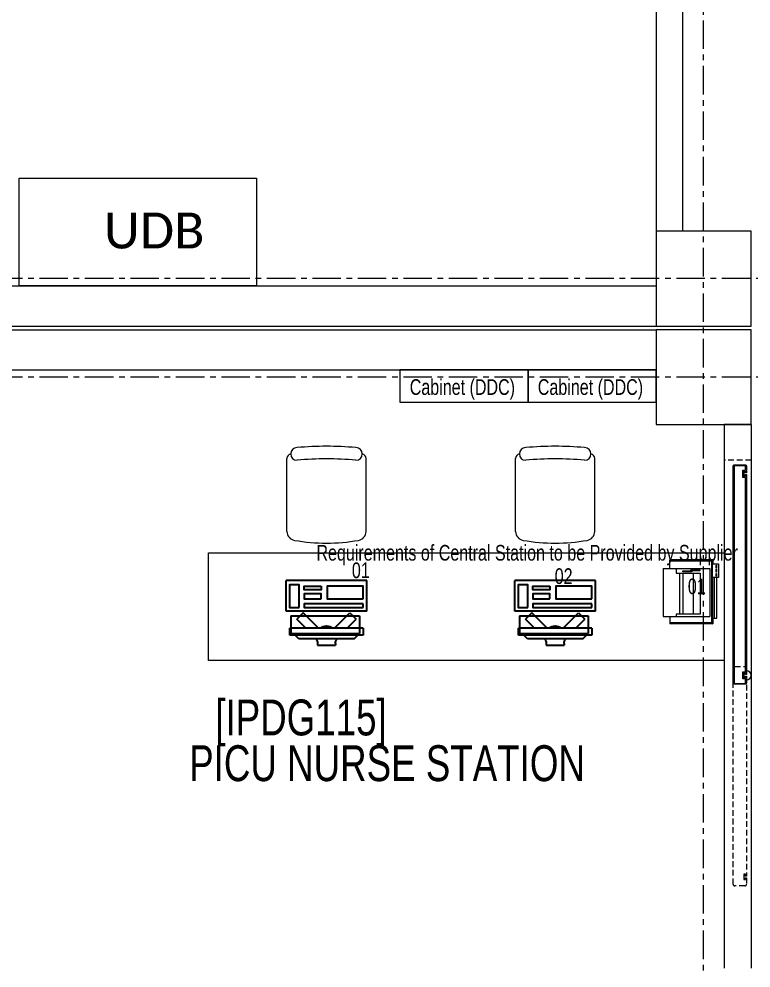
# Model space of a CAD drawing. Header units: millimetres. Extents: x 26027 to 581921, y 7230 to 233891.
# Drawn here: x 469227 to 473314, y 197198 to 202494 of the extents above; entities that cross this region are included whole.
import ezdxf

# ---------------------------------------------------------------- set-up
doc = ezdxf.new("R2010")
doc.units = ezdxf.units.MM
doc.header["$LTSCALE"] = 5
doc.linetypes.add('CENTER', pattern=[50.8, 31.75, -6.35, 6.35, -6.35])
doc.linetypes.add('HIDDEN', pattern=[9.525, 6.35, -3.175])
doc.layers.get('0').update_dxf_attribs({"color": 252})
for name, color, linetype, lineweight in [('72_EGR_BASE_TEXT', 252, 'Continuous', 5), ('Aluminum', 252, 'Continuous', 5), ('E-ELEC-EQPM-2', 85, 'Continuous', 30), ('Fill Walls', 252, 'Continuous', 5), ('GE-ARCHITECTURAL_ELEMENTS', 8, 'Continuous', 30), ('Medical Equipment and Furniture', 252, 'Continuous', 0), ('Structure', 252, 'Continuous', 5), ('Walls', 252, 'Continuous', 5), ('Wooden Joinery', 252, 'Continuous', 5)]:
    doc.layers.add(name, color=color, linetype=linetype, lineweight=lineweight)
doc.layers.add('axes', color=252, linetype='Continuous')
doc.layers.add('EXF', color=7, linetype='Continuous', lineweight=30, true_color=0x4e7e3e)
doc.styles.get("Standard").update_dxf_attribs({"font": 'calibri.ttf'})
doc.styles.add('X3G_ENTITY_257CFD', font='swisscl.ttf', dxfattribs={"height": 200})
doc.styles.add('X3G_ENTITY_2587EA', font='swisscl.ttf', dxfattribs={"height": 200})

# ---------------------------------------------------------------- blocks, each defined once
blk = doc.blocks.new('GF21021-P')
for p, q in [((-0.2207, 0.4756), (-0.2207, 0.0675)), ((0.2205, 0.4756), (0.2205, 0.0675))]:
    blk.add_line(p, q)
for centre, radius, start, end in [((-0.0001, -0.5295), 1.0695, 80.3671, 99.6329), ((-0.1707, 0.4756), 0.05, 99.6329, 180), ((0.1705, 0.4756), 0.05, 0, 80.3671), ((-0.1957, 0.0675), 0.025, 180, 261.4721), ((-0.1643, 0.0425), 0.0351, 90, 270), ((0, 1.8467), 1.7767, 264.6946, 275.3053), ((0.1641, 0.0425), 0.0351, 270, 90), ((0.1955, 0.0675), 0.025, 278.5279, 0), ((0, 1.8314), 1.8314, 264.8532, 275.147)]:
    blk.add_arc(centre, radius, start, end)
blk = doc.blocks.new('ITCWLS1-P')
at = {"layer": 'GE-ARCHITECTURAL_ELEMENTS'}
for p, q in [((-0.2651, 0.43, 0), (-0.3051, 0.43, 0)), ((-0.3051, 0.43, 0), (-0.3051, 0.02, 0)), ((-0.2651, 0.43, 0), (-0.2651, 0.02, 0)), ((-0.17, 0.45), (-0.17, 0)), ((-0.17, 0.45), (0, 0.45)), ((-0.1496, 0.4305), (-0.1291, 0.4305)), ((-0.1291, 0.4305), (-0.1291, 0.4089)), ((0, 0.45), (0, 0)), ((-0.3251, 0.38, 0), (-0.3051, 0.4, 0)), ((-0.3251, 0.38, 0), (-0.3251, 0.07, 0)), ((-0.197, 0.4094), (-0.295, 0.4094)), ((-0.295, 0.0264), (-0.295, 0.4094)), ((-0.197, 0.0264), (-0.197, 0.4094)), ((-0.3503, 0.275), (-0.3596, 0.275)), ((-0.3596, 0.175), (-0.3596, 0.275)), ((-0.3503, 0.175), (-0.3596, 0.175)), ((-0.3251, 0.07, 0), (-0.3051, 0.05, 0)), ((-0.3051, 0.02, 0), (-0.2651, 0.02, 0)), ((-0.197, 0.0264), (-0.295, 0.0264)), ((-0.17, 0), (0, 0))]:
    blk.add_line(p, q, dxfattribs=at)
at = {"layer": 'GE-ARCHITECTURAL_ELEMENTS', "extrusion": (2.48281e-10, 3.18408e-10, -1)}
for p, q in [((-0.2651, 0.3395), (-0.2144, 0.3902)), ((-0.1791, 0.3548), (-0.2144, 0.3902)), ((-0.2651, 0.2688), (-0.1791, 0.3548))]:
    blk.add_line(p, q, dxfattribs=at)
at = {"layer": 'GE-ARCHITECTURAL_ELEMENTS', "extrusion": (2.48281e-10, -3.18408e-10, -1)}
for p, q in [((-0.2651, 0.1812), (-0.1791, 0.0952)), ((-0.2651, 0.1105), (-0.2144, 0.0598)), ((-0.1791, 0.0952), (-0.2144, 0.0598))]:
    blk.add_line(p, q, dxfattribs=at)
at = {"layer": 'GE-ARCHITECTURAL_ELEMENTS'}
for points in [[(-0.1291, 0.4089), (-0.1291, 0.1), (-0.1496, 0.1), (-0.1496, 0.4305)], [(-0.1496, 0.1), (-0.1496, 0.1), (-0.1496, 0.1), (-0.1496, 0.1), (-0.1496, 0.1), (-0.1496, 0.1), (-0.1496, 0.1), (-0.1496, 0.1), (-0.1496, 0.1)], [(-0.1496, 0.1), (-0.1496, 0.1), (-0.1496, 0.1), (-0.1496, 0.1), (-0.1496, 0.1), (-0.1496, 0.1), (-0.1496, 0.1), (-0.1496, 0.1), (-0.1496, 0.1), (-0.1496, 0.1), (-0.1496, 0.1), (-0.1496, 0.1), (-0.1496, 0.1), (-0.1496, 0.1), (-0.1496, 0.1), (-0.1496, 0.1), (-0.1496, 0.1), (-0.1496, 0.1)], [(-0.1496, 0.1), (-0.1496, 0.1), (-0.1496, 0.1), (-0.1496, 0.1), (-0.1496, 0.1), (-0.1496, 0.1), (-0.1496, 0.1), (-0.1496, 0.1), (-0.1496, 0.1), (-0.1496, 0.1)], [(-0.1496, 0.1), (-0.1496, 0.1), (-0.1496, 0.1), (-0.1496, 0.1), (-0.1496, 0.1), (-0.1496, 0.1), (-0.1496, 0.1)], [(-0.1496, 0.1), (-0.1496, 0.1), (-0.1496, 0.1), (-0.1496, 0.1), (-0.1496, 0.1), (-0.1496, 0.1), (-0.1496, 0.1), (-0.1496, 0.1), (-0.1496, 0.1), (-0.1496, 0.1)], [(-0.1496, 0.1), (-0.1496, 0.1), (-0.1496, 0.1), (-0.1496, 0.1), (-0.1496, 0.1), (-0.1496, 0.1), (-0.1496, 0.1), (-0.1496, 0.1), (-0.1496, 0.1), (-0.1496, 0.1), (-0.1496, 0.1), (-0.1496, 0.1), (-0.1496, 0.1), (-0.1496, 0.1), (-0.1496, 0.1)], [(-0.1496, 0.1), (-0.1496, 0.1), (-0.1496, 0.1), (-0.1496, 0.1), (-0.1496, 0.1), (-0.1496, 0.1), (-0.1496, 0.1), (-0.1496, 0.1), (-0.1496, 0.1), (-0.1496, 0.1)], [(-0.1496, 0.1), (-0.1496, 0.1), (-0.1496, 0.1), (-0.1496, 0.1), (-0.1496, 0.1), (-0.1496, 0.1), (-0.1496, 0.1), (-0.1496, 0.1), (-0.1496, 0.1), (-0.1496, 0.1)], [(-0.1496, 0.1), (-0.1496, 0.1), (-0.1496, 0.1), (-0.1496, 0.1), (-0.1496, 0.1), (-0.1496, 0.1), (-0.1496, 0.1), (-0.1496, 0.1), (-0.1496, 0.1), (-0.1496, 0.1), (-0.1496, 0.1), (-0.1496, 0.1), (-0.1496, 0.1), (-0.1496, 0.1), (-0.1496, 0.1), (-0.1496, 0.1), (-0.1496, 0.1), (-0.1496, 0.1), (-0.1496, 0.1), (-0.1496, 0.1), (-0.1496, 0.1), (-0.1496, 0.1), (-0.1496, 0.1), (-0.1496, 0.1), (-0.1496, 0.1), (-0.1496, 0.1), (-0.1496, 0.1), (-0.1496, 0.1), (-0.1496, 0.1), (-0.1496, 0.1), (-0.1496, 0.1), (-0.1496, 0.1), (-0.1496, 0.1), (-0.1496, 0.1), (-0.1496, 0.1), (-0.1496, 0.1), (-0.1496, 0.1), (-0.1496, 0.1), (-0.1496, 0.1), (-0.1496, 0.1), (-0.1496, 0.1), (-0.1496, 0.1), (-0.1496, 0.1), (-0.1496, 0.1), (-0.1496, 0.1), (-0.1496, 0.1), (-0.1496, 0.1), (-0.1496, 0.1), (-0.1496, 0.1), (-0.1496, 0.1), (-0.1496, 0.1), (-0.1496, 0.1), (-0.1496, 0.1), (-0.1496, 0.1)], [(-0.1496, 0.1), (-0.1496, 0.1), (-0.1496, 0.1), (-0.1496, 0.1), (-0.1496, 0.1), (-0.1496, 0.1), (-0.1496, 0.1), (-0.1496, 0.1), (-0.1496, 0.1), (-0.1496, 0.1), (-0.1496, 0.1), (-0.1496, 0.1), (-0.1496, 0.1), (-0.1496, 0.1), (-0.1496, 0.1), (-0.1496, 0.1), (-0.1496, 0.1), (-0.1496, 0.1), (-0.1496, 0.1), (-0.1496, 0.1), (-0.1496, 0.1), (-0.1496, 0.1), (-0.1496, 0.1), (-0.1496, 0.1), (-0.1496, 0.1), (-0.1496, 0.1), (-0.1496, 0.1), (-0.1496, 0.1), (-0.1496, 0.1), (-0.1496, 0.1), (-0.1496, 0.1), (-0.1496, 0.1), (-0.1496, 0.1), (-0.1496, 0.1), (-0.1496, 0.1), (-0.1496, 0.1), (-0.1496, 0.1), (-0.1496, 0.1), (-0.1496, 0.1), (-0.1496, 0.1), (-0.1496, 0.1), (-0.1496, 0.1), (-0.1496, 0.1), (-0.1496, 0.1), (-0.1496, 0.1), (-0.1496, 0.1), (-0.1496, 0.1), (-0.1496, 0.1), (-0.1496, 0.1), (-0.1496, 0.1), (-0.1496, 0.1), (-0.1496, 0.1), (-0.1496, 0.1), (-0.1496, 0.1), (-0.1496, 0.1), (-0.1496, 0.1), (-0.1496, 0.1), (-0.1496, 0.1), (-0.1496, 0.1), (-0.1496, 0.1), (-0.1496, 0.1), (-0.1496, 0.1), (-0.1496, 0.1), (-0.1496, 0.1), (-0.1496, 0.1), (-0.1496, 0.1), (-0.1496, 0.1), (-0.1496, 0.1), (-0.1496, 0.1), (-0.1496, 0.1), (-0.1496, 0.1), (-0.1496, 0.1), (-0.1496, 0.1), (-0.1496, 0.1), (-0.1496, 0.1), (-0.1496, 0.1), (-0.1496, 0.1), (-0.1496, 0.1), (-0.1496, 0.1), (-0.1496, 0.1), (-0.1496, 0.1), (-0.1496, 0.1), (-0.1496, 0.1), (-0.1496, 0.1), (-0.1496, 0.1), (-0.1496, 0.1), (-0.1496, 0.1), (-0.1496, 0.1), (-0.1496, 0.1)], [(-0.1496, 0.1), (-0.1496, 0.1), (-0.1496, 0.1), (-0.1496, 0.1), (-0.1496, 0.1), (-0.1496, 0.1), (-0.1496, 0.1), (-0.1496, 0.1), (-0.1496, 0.1), (-0.1496, 0.1), (-0.1496, 0.1), (-0.1496, 0.1)], [(-0.1496, 0.1), (-0.1496, 0.1), (-0.1496, 0.1), (-0.1496, 0.1), (-0.1496, 0.1), (-0.1496, 0.1), (-0.1496, 0.1)], [(-0.1496, 0.1), (-0.1496, 0.1), (-0.1496, 0.1), (-0.1496, 0.1), (-0.1496, 0.1), (-0.1496, 0.1), (-0.1496, 0.1), (-0.1496, 0.1), (-0.1496, 0.1), (-0.1496, 0.1), (-0.1496, 0.1), (-0.1496, 0.1), (-0.1496, 0.1), (-0.1496, 0.1), (-0.1496, 0.1), (-0.1496, 0.1), (-0.1496, 0.1)], [(-0.1496, 0.1), (-0.1496, 0.1), (-0.1496, 0.1), (-0.1496, 0.1), (-0.1496, 0.1), (-0.1496, 0.1), (-0.1496, 0.1), (-0.1496, 0.1), (-0.1496, 0.1), (-0.1496, 0.1), (-0.1496, 0.1), (-0.1496, 0.1), (-0.1496, 0.1), (-0.1496, 0.1), (-0.1496, 0.1), (-0.1496, 0.1), (-0.1496, 0.1), (-0.1496, 0.1), (-0.1496, 0.1), (-0.1496, 0.1), (-0.1496, 0.1), (-0.1496, 0.1), (-0.1496, 0.1), (-0.1496, 0.1), (-0.1496, 0.1), (-0.1496, 0.1), (-0.1496, 0.1), (-0.1496, 0.1), (-0.1496, 0.1), (-0.1496, 0.1), (-0.1496, 0.1), (-0.1496, 0.1), (-0.1496, 0.1), (-0.1496, 0.1), (-0.1496, 0.1), (-0.1496, 0.1), (-0.1496, 0.1), (-0.1496, 0.1), (-0.1496, 0.1), (-0.1496, 0.1), (-0.1496, 0.1), (-0.1496, 0.1), (-0.1496, 0.1), (-0.1496, 0.1), (-0.1496, 0.1), (-0.1496, 0.1), (-0.1496, 0.1), (-0.1496, 0.1), (-0.1496, 0.1), (-0.1496, 0.1), (-0.1496, 0.1), (-0.1496, 0.1), (-0.1496, 0.1), (-0.1496, 0.1), (-0.1496, 0.1), (-0.1496, 0.1), (-0.1496, 0.1), (-0.1496, 0.1), (-0.1496, 0.1), (-0.1496, 0.1), (-0.1496, 0.1), (-0.1496, 0.1), (-0.1496, 0.1), (-0.1496, 0.1), (-0.1496, 0.1), (-0.1496, 0.1), (-0.1496, 0.1), (-0.1496, 0.1), (-0.1496, 0.1), (-0.1496, 0.1), (-0.1496, 0.1), (-0.1496, 0.1), (-0.1496, 0.1), (-0.1496, 0.1), (-0.1496, 0.1), (-0.1496, 0.1), (-0.1496, 0.1), (-0.1496, 0.1), (-0.1496, 0.1), (-0.1496, 0.1), (-0.1496, 0.1), (-0.1496, 0.1), (-0.1496, 0.1), (-0.1496, 0.1), (-0.1496, 0.1), (-0.1496, 0.1), (-0.1496, 0.1), (-0.1496, 0.1), (-0.1496, 0.1), (-0.1496, 0.1), (-0.1496, 0.1), (-0.1496, 0.1), (-0.1496, 0.1), (-0.1496, 0.1), (-0.1496, 0.1), (-0.1496, 0.1), (-0.1496, 0.1), (-0.1496, 0.1), (-0.1496, 0.1), (-0.1496, 0.1), (-0.1496, 0.1), (-0.1496, 0.1), (-0.1496, 0.1), (-0.1496, 0.1), (-0.1496, 0.1), (-0.1496, 0.1), (-0.1496, 0.1), (-0.1496, 0.1), (-0.1496, 0.1), (-0.1496, 0.1), (-0.1496, 0.1)], [(-0.1496, 0.1), (-0.1496, 0.1), (-0.1496, 0.1), (-0.1496, 0.1), (-0.1496, 0.1), (-0.1496, 0.1), (-0.1496, 0.1), (-0.1496, 0.1)]]:
    blk.add_lwpolyline(points, dxfattribs=at)
for points in [[(-0.1019, 0.4305), (-0.0304, 0.4305), (-0.0304, 0.2294), (-0.1019, 0.2294)], [(-0.1019, 0.1954), (-0.0747, 0.1954), (-0.0747, 0.1), (-0.1019, 0.1)], [(-0.0304, 0.1954), (-0.0508, 0.1954), (-0.0508, 0.1), (-0.0304, 0.1)], [(-0.1496, 0.1), (-0.1496, 0.1), (-0.1496, 0.1), (-0.1496, 0.1), (-0.1496, 0.1), (-0.1496, 0.1), (-0.1496, 0.1), (-0.1496, 0.1), (-0.1496, 0.1), (-0.1496, 0.1), (-0.1496, 0.1), (-0.1496, 0.1), (-0.1496, 0.1), (-0.1496, 0.1), (-0.1496, 0.1), (-0.1496, 0.1), (-0.1496, 0.1), (-0.1496, 0.1), (-0.1496, 0.1), (-0.1496, 0.1), (-0.1496, 0.1), (-0.1496, 0.1), (-0.1496, 0.1), (-0.1496, 0.1), (-0.1496, 0.1), (-0.1496, 0.1), (-0.1496, 0.1), (-0.1496, 0.1), (-0.1496, 0.1), (-0.1496, 0.1), (-0.1496, 0.1), (-0.1496, 0.1), (-0.1496, 0.1), (-0.1496, 0.1), (-0.1496, 0.1), (-0.1496, 0.1), (-0.1496, 0.1), (-0.1496, 0.1), (-0.1496, 0.1), (-0.1496, 0.1), (-0.1496, 0.1), (-0.1496, 0.1), (-0.1496, 0.1), (-0.1496, 0.1), (-0.1496, 0.1), (-0.1496, 0.1), (-0.1496, 0.1), (-0.1496, 0.1), (-0.1496, 0.1), (-0.1496, 0.1), (-0.1496, 0.1), (-0.1496, 0.1), (-0.1496, 0.1), (-0.1496, 0.1), (-0.1496, 0.1), (-0.1496, 0.1), (-0.1496, 0.1), (-0.1496, 0.1), (-0.1496, 0.1), (-0.1496, 0.1), (-0.1496, 0.1), (-0.1496, 0.1), (-0.1496, 0.1), (-0.1496, 0.1), (-0.1496, 0.1), (-0.1496, 0.1), (-0.1496, 0.1), (-0.1496, 0.1), (-0.1496, 0.1), (-0.1496, 0.1), (-0.1496, 0.1), (-0.1496, 0.1), (-0.1496, 0.1), (-0.1496, 0.1), (-0.1496, 0.1), (-0.1496, 0.1), (-0.1496, 0.1), (-0.1496, 0.1), (-0.1496, 0.1), (-0.1496, 0.1), (-0.1496, 0.1), (-0.1496, 0.1), (-0.1496, 0.1), (-0.1496, 0.1), (-0.1496, 0.1), (-0.1496, 0.1), (-0.1496, 0.1), (-0.1496, 0.1), (-0.1496, 0.1), (-0.1496, 0.1), (-0.1496, 0.1), (-0.1496, 0.1), (-0.1496, 0.1), (-0.1496, 0.1), (-0.1496, 0.1), (-0.1496, 0.1), (-0.1496, 0.1), (-0.1496, 0.1), (-0.1496, 0.1), (-0.1496, 0.1), (-0.1496, 0.1), (-0.1496, 0.1), (-0.1496, 0.1), (-0.1496, 0.1), (-0.1496, 0.1), (-0.1496, 0.1), (-0.1496, 0.1), (-0.1496, 0.1), (-0.1496, 0.1), (-0.1496, 0.1), (-0.1496, 0.1), (-0.1496, 0.1), (-0.1496, 0.1), (-0.1496, 0.1), (-0.1496, 0.1), (-0.1496, 0.1), (-0.1496, 0.1), (-0.1496, 0.1), (-0.1496, 0.1), (-0.1496, 0.1), (-0.1496, 0.1), (-0.1496, 0.1), (-0.1496, 0.1), (-0.1496, 0.1), (-0.1496, 0.1), (-0.1496, 0.1), (-0.1496, 0.1), (-0.1496, 0.1), (-0.1496, 0.1), (-0.1496, 0.1), (-0.1496, 0.1), (-0.1496, 0.1), (-0.1496, 0.1), (-0.1496, 0.1), (-0.1496, 0.1), (-0.1496, 0.1), (-0.1496, 0.1), (-0.1496, 0.1), (-0.1496, 0.1), (-0.1496, 0.1), (-0.1496, 0.1), (-0.1496, 0.1), (-0.1496, 0.1), (-0.1496, 0.1), (-0.1496, 0.1), (-0.1496, 0.1), (-0.1496, 0.1), (-0.1496, 0.1), (-0.1496, 0.1), (-0.1496, 0.1), (-0.1496, 0.1), (-0.1496, 0.1), (-0.1496, 0.1), (-0.1496, 0.1), (-0.1496, 0.1), (-0.1496, 0.1), (-0.1496, 0.1), (-0.1496, 0.1), (-0.1496, 0.1), (-0.1496, 0.1), (-0.1496, 0.1), (-0.1496, 0.1), (-0.1496, 0.1), (-0.1496, 0.1), (-0.1496, 0.1), (-0.1496, 0.1), (-0.1496, 0.1), (-0.1496, 0.1), (-0.1496, 0.1), (-0.1496, 0.1), (-0.1496, 0.1), (-0.1496, 0.1), (-0.1496, 0.1), (-0.1496, 0.1), (-0.1496, 0.1), (-0.1496, 0.1), (-0.1496, 0.1), (-0.1496, 0.1), (-0.1496, 0.1), (-0.1496, 0.1), (-0.1496, 0.1), (-0.1496, 0.1), (-0.1496, 0.1), (-0.1496, 0.1), (-0.1496, 0.1), (-0.1496, 0.1), (-0.1496, 0.1), (-0.1496, 0.1), (-0.1496, 0.1), (-0.1496, 0.1), (-0.1496, 0.1), (-0.1496, 0.1), (-0.1496, 0.1), (-0.1496, 0.1), (-0.1496, 0.1), (-0.1496, 0.1), (-0.1496, 0.1), (-0.1496, 0.1), (-0.1496, 0.1), (-0.1496, 0.1), (-0.1496, 0.1), (-0.1496, 0.1), (-0.1496, 0.1), (-0.1496, 0.1), (-0.1496, 0.1), (-0.1496, 0.1), (-0.1496, 0.1), (-0.1496, 0.1), (-0.1496, 0.1), (-0.1496, 0.1), (-0.1496, 0.1), (-0.1496, 0.1), (-0.1496, 0.1), (-0.1496, 0.1), (-0.1496, 0.1), (-0.1496, 0.1), (-0.1496, 0.1), (-0.1496, 0.1), (-0.1496, 0.1), (-0.1496, 0.1), (-0.1496, 0.1), (-0.1496, 0.1), (-0.1496, 0.1), (-0.1496, 0.1), (-0.1496, 0.1), (-0.1496, 0.1), (-0.1496, 0.1), (-0.1496, 0.1), (-0.1496, 0.1), (-0.1496, 0.1), (-0.1496, 0.1), (-0.1496, 0.1), (-0.1496, 0.1), (-0.1496, 0.1), (-0.1496, 0.1), (-0.1496, 0.1), (-0.1496, 0.1), (-0.1496, 0.1), (-0.1496, 0.1), (-0.1496, 0.1), (-0.1496, 0.1), (-0.1496, 0.1), (-0.1496, 0.1), (-0.1496, 0.1), (-0.1496, 0.1), (-0.1496, 0.1), (-0.1496, 0.1), (-0.1496, 0.1), (-0.1496, 0.1), (-0.1496, 0.1), (-0.1496, 0.1), (-0.1496, 0.1), (-0.1496, 0.1), (-0.1496, 0.1), (-0.1496, 0.1), (-0.1496, 0.1), (-0.1496, 0.1), (-0.1496, 0.1), (-0.1496, 0.1), (-0.1496, 0.1), (-0.1496, 0.1), (-0.1496, 0.1), (-0.1496, 0.1), (-0.1496, 0.1), (-0.1496, 0.1), (-0.1496, 0.1), (-0.1496, 0.1), (-0.1496, 0.1), (-0.1496, 0.1), (-0.1496, 0.1), (-0.1496, 0.1), (-0.1496, 0.1), (-0.1496, 0.1), (-0.1496, 0.1), (-0.1496, 0.1), (-0.1496, 0.1), (-0.1496, 0.1)], [(-0.1496, 0.1), (-0.1496, 0.1), (-0.1496, 0.1), (-0.1496, 0.1), (-0.1496, 0.1), (-0.1496, 0.1), (-0.1496, 0.1), (-0.1496, 0.1), (-0.1496, 0.1), (-0.1496, 0.1), (-0.1496, 0.1), (-0.1496, 0.1), (-0.1496, 0.1), (-0.1496, 0.1), (-0.1496, 0.1), (-0.1496, 0.1), (-0.1496, 0.1), (-0.1496, 0.1), (-0.1496, 0.1), (-0.1496, 0.1), (-0.1496, 0.1), (-0.1496, 0.1), (-0.1496, 0.1), (-0.1496, 0.1), (-0.1496, 0.1), (-0.1496, 0.1), (-0.1496, 0.1), (-0.1496, 0.1), (-0.1496, 0.1), (-0.1496, 0.1), (-0.1496, 0.1), (-0.1496, 0.1), (-0.1496, 0.1), (-0.1496, 0.1), (-0.1496, 0.1), (-0.1496, 0.1), (-0.1496, 0.1), (-0.1496, 0.1), (-0.1496, 0.1), (-0.1496, 0.1), (-0.1496, 0.1), (-0.1496, 0.1), (-0.1496, 0.1), (-0.1496, 0.1), (-0.1496, 0.1), (-0.1496, 0.1), (-0.1496, 0.1), (-0.1496, 0.1), (-0.1496, 0.1), (-0.1496, 0.1), (-0.1496, 0.1), (-0.1496, 0.1), (-0.1496, 0.1), (-0.1496, 0.1), (-0.1496, 0.1), (-0.1496, 0.1), (-0.1496, 0.1), (-0.1496, 0.1), (-0.1496, 0.1), (-0.1496, 0.1), (-0.1496, 0.1), (-0.1496, 0.1), (-0.1496, 0.1), (-0.1496, 0.1), (-0.1496, 0.1), (-0.1496, 0.1), (-0.1496, 0.1), (-0.1496, 0.1), (-0.1496, 0.1), (-0.1496, 0.1), (-0.1496, 0.1), (-0.1496, 0.1), (-0.1496, 0.1), (-0.1496, 0.1), (-0.1496, 0.1), (-0.1496, 0.1), (-0.1496, 0.1), (-0.1496, 0.1), (-0.1496, 0.1), (-0.1496, 0.1), (-0.1496, 0.1), (-0.1496, 0.1), (-0.1496, 0.1), (-0.1496, 0.1), (-0.1496, 0.1), (-0.1496, 0.1), (-0.1496, 0.1), (-0.1496, 0.1), (-0.1496, 0.1), (-0.1496, 0.1), (-0.1496, 0.1), (-0.1496, 0.1), (-0.1496, 0.1), (-0.1496, 0.1), (-0.1496, 0.1), (-0.1496, 0.1), (-0.1496, 0.1), (-0.1496, 0.1), (-0.1496, 0.1), (-0.1496, 0.1), (-0.1496, 0.1), (-0.1496, 0.1), (-0.1496, 0.1), (-0.1496, 0.1), (-0.1496, 0.1), (-0.1496, 0.1), (-0.1496, 0.1), (-0.1496, 0.1), (-0.1496, 0.1), (-0.1496, 0.1), (-0.1496, 0.1), (-0.1496, 0.1), (-0.1496, 0.1), (-0.1496, 0.1), (-0.1496, 0.1), (-0.1496, 0.1), (-0.1496, 0.1), (-0.1496, 0.1), (-0.1496, 0.1), (-0.1496, 0.1), (-0.1496, 0.1), (-0.1496, 0.1), (-0.1496, 0.1), (-0.1496, 0.1), (-0.1496, 0.1), (-0.1496, 0.1), (-0.1496, 0.1), (-0.1496, 0.1), (-0.1496, 0.1), (-0.1496, 0.1), (-0.1496, 0.1), (-0.1496, 0.1), (-0.1496, 0.1), (-0.1496, 0.1), (-0.1496, 0.1), (-0.1496, 0.1), (-0.1496, 0.1), (-0.1496, 0.1), (-0.1496, 0.1), (-0.1496, 0.1), (-0.1496, 0.1), (-0.1496, 0.1), (-0.1496, 0.1), (-0.1496, 0.1), (-0.1496, 0.1), (-0.1496, 0.1), (-0.1496, 0.1), (-0.1496, 0.1), (-0.1496, 0.1), (-0.1496, 0.1), (-0.1496, 0.1), (-0.1496, 0.1), (-0.1496, 0.1), (-0.1496, 0.1), (-0.1496, 0.1), (-0.1496, 0.1), (-0.1496, 0.1), (-0.1496, 0.1), (-0.1496, 0.1), (-0.1496, 0.1), (-0.1496, 0.1), (-0.1496, 0.1), (-0.1496, 0.1), (-0.1496, 0.1), (-0.1496, 0.1), (-0.1496, 0.1), (-0.1496, 0.1), (-0.1496, 0.1), (-0.1496, 0.1), (-0.1496, 0.1), (-0.1496, 0.1), (-0.1496, 0.1), (-0.1496, 0.1), (-0.1496, 0.1), (-0.1496, 0.1), (-0.1496, 0.1), (-0.1496, 0.1), (-0.1496, 0.1), (-0.1496, 0.1), (-0.1496, 0.1), (-0.1496, 0.1), (-0.1496, 0.1), (-0.1496, 0.1), (-0.1496, 0.1), (-0.1496, 0.1), (-0.1496, 0.1), (-0.1496, 0.1), (-0.1496, 0.1), (-0.1496, 0.1), (-0.1496, 0.1), (-0.1496, 0.1), (-0.1496, 0.1), (-0.1496, 0.1), (-0.1496, 0.1), (-0.1496, 0.1), (-0.1496, 0.1), (-0.1496, 0.1), (-0.1496, 0.1), (-0.1496, 0.1), (-0.1496, 0.1), (-0.1496, 0.1), (-0.1496, 0.1), (-0.1496, 0.1), (-0.1496, 0.1), (-0.1496, 0.1), (-0.1496, 0.1), (-0.1496, 0.1), (-0.1496, 0.1), (-0.1496, 0.1), (-0.1496, 0.1), (-0.1496, 0.1), (-0.1496, 0.1), (-0.1496, 0.1), (-0.1496, 0.1)], [(-0.1496, 0.1), (-0.1496, 0.1), (-0.1496, 0.1), (-0.1496, 0.1), (-0.1496, 0.1), (-0.1496, 0.1), (-0.1496, 0.1), (-0.1496, 0.1), (-0.1496, 0.1), (-0.1496, 0.1), (-0.1496, 0.1), (-0.1496, 0.1), (-0.1496, 0.1), (-0.1496, 0.1), (-0.1496, 0.1), (-0.1496, 0.1), (-0.1496, 0.1), (-0.1496, 0.1), (-0.1496, 0.1), (-0.1496, 0.1), (-0.1496, 0.1), (-0.1496, 0.1), (-0.1496, 0.1), (-0.1496, 0.1), (-0.1496, 0.1), (-0.1496, 0.1), (-0.1496, 0.1), (-0.1496, 0.1), (-0.1496, 0.1), (-0.1496, 0.1), (-0.1496, 0.1), (-0.1496, 0.1), (-0.1496, 0.1), (-0.1496, 0.1), (-0.1496, 0.1), (-0.1496, 0.1), (-0.1496, 0.1), (-0.1496, 0.1), (-0.1496, 0.1), (-0.1496, 0.1), (-0.1496, 0.1), (-0.1496, 0.1), (-0.1496, 0.1), (-0.1496, 0.1), (-0.1496, 0.1), (-0.1496, 0.1), (-0.1496, 0.1), (-0.1496, 0.1), (-0.1496, 0.1), (-0.1496, 0.1), (-0.1496, 0.1), (-0.1496, 0.1), (-0.1496, 0.1), (-0.1496, 0.1), (-0.1496, 0.1), (-0.1496, 0.1), (-0.1496, 0.1), (-0.1496, 0.1), (-0.1496, 0.1), (-0.1496, 0.1), (-0.1496, 0.1), (-0.1496, 0.1), (-0.1496, 0.1), (-0.1496, 0.1), (-0.1496, 0.1), (-0.1496, 0.1), (-0.1496, 0.1), (-0.1496, 0.1), (-0.1496, 0.1), (-0.1496, 0.1), (-0.1496, 0.1), (-0.1496, 0.1), (-0.1496, 0.1), (-0.1496, 0.1), (-0.1496, 0.1), (-0.1496, 0.1), (-0.1496, 0.1), (-0.1496, 0.1), (-0.1496, 0.1), (-0.1496, 0.1), (-0.1496, 0.1), (-0.1496, 0.1), (-0.1496, 0.1), (-0.1496, 0.1), (-0.1496, 0.1), (-0.1496, 0.1), (-0.1496, 0.1), (-0.1496, 0.1), (-0.1496, 0.1), (-0.1496, 0.1), (-0.1496, 0.1), (-0.1496, 0.1), (-0.1496, 0.1), (-0.1496, 0.1), (-0.1496, 0.1), (-0.1496, 0.1), (-0.1496, 0.1), (-0.1496, 0.1), (-0.1496, 0.1), (-0.1496, 0.1), (-0.1496, 0.1), (-0.1496, 0.1), (-0.1496, 0.1), (-0.1496, 0.1), (-0.1496, 0.1), (-0.1496, 0.1), (-0.1496, 0.1), (-0.1496, 0.1), (-0.1496, 0.1), (-0.1496, 0.1), (-0.1496, 0.1), (-0.1496, 0.1), (-0.1496, 0.1), (-0.1496, 0.1), (-0.1496, 0.1), (-0.1496, 0.1), (-0.1496, 0.1), (-0.1496, 0.1), (-0.1496, 0.1), (-0.1496, 0.1), (-0.1496, 0.1), (-0.1496, 0.1), (-0.1496, 0.1), (-0.1496, 0.1), (-0.1496, 0.1), (-0.1496, 0.1), (-0.1496, 0.1), (-0.1496, 0.1), (-0.1496, 0.1), (-0.1496, 0.1), (-0.1496, 0.1), (-0.1496, 0.1), (-0.1496, 0.1), (-0.1496, 0.1), (-0.1496, 0.1), (-0.1496, 0.1), (-0.1496, 0.1), (-0.1496, 0.1), (-0.1496, 0.1), (-0.1496, 0.1), (-0.1496, 0.1), (-0.1496, 0.1), (-0.1496, 0.1), (-0.1496, 0.1), (-0.1496, 0.1), (-0.1496, 0.1), (-0.1496, 0.1), (-0.1496, 0.1), (-0.1496, 0.1), (-0.1496, 0.1), (-0.1496, 0.1), (-0.1496, 0.1), (-0.1496, 0.1), (-0.1496, 0.1), (-0.1496, 0.1), (-0.1496, 0.1), (-0.1496, 0.1), (-0.1496, 0.1), (-0.1496, 0.1), (-0.1496, 0.1), (-0.1496, 0.1), (-0.1496, 0.1), (-0.1496, 0.1), (-0.1496, 0.1), (-0.1496, 0.1), (-0.1496, 0.1), (-0.1496, 0.1), (-0.1496, 0.1), (-0.1496, 0.1), (-0.1496, 0.1), (-0.1496, 0.1), (-0.1496, 0.1), (-0.1496, 0.1), (-0.1496, 0.1), (-0.1496, 0.1), (-0.1496, 0.1), (-0.1496, 0.1), (-0.1496, 0.1), (-0.1496, 0.1), (-0.1496, 0.1), (-0.1496, 0.1), (-0.1496, 0.1), (-0.1496, 0.1), (-0.1496, 0.1), (-0.1496, 0.1), (-0.1496, 0.1), (-0.1496, 0.1), (-0.1496, 0.1), (-0.1496, 0.1), (-0.1496, 0.1), (-0.1496, 0.1), (-0.1496, 0.1), (-0.1496, 0.1), (-0.1496, 0.1), (-0.1496, 0.1), (-0.1496, 0.1), (-0.1496, 0.1), (-0.1496, 0.1), (-0.1496, 0.1), (-0.1496, 0.1), (-0.1496, 0.1), (-0.1496, 0.1), (-0.1496, 0.1), (-0.1496, 0.1), (-0.1496, 0.1), (-0.1496, 0.1), (-0.1496, 0.1), (-0.1496, 0.1), (-0.1496, 0.1), (-0.1496, 0.1), (-0.1496, 0.1), (-0.1496, 0.1), (-0.1496, 0.1), (-0.1496, 0.1), (-0.1496, 0.1), (-0.1496, 0.1), (-0.1496, 0.1), (-0.1496, 0.1), (-0.1496, 0.1)], [(-0.1496, 0.0727), (-0.0236, 0.0727), (-0.0236, 0.0182), (-0.1496, 0.0182)]]:
    blk.add_lwpolyline(points, close=True, dxfattribs=at)
for centre, radius, start, end in [((-0.3503, 0.325), 0.05, 270, 300.3093), ((-0.3089, 0.225), 0.0556, 321.9431, 38.0569), ((-0.3503, 0.125), 0.05, 59.6907, 90)]:
    blk.add_arc(centre, radius, start, end, dxfattribs=at)
blk = doc.blocks.new('ITPPLT2C-P')
at = {"color": 0}
for p, q in [((0, 0), (0, -0.2262)), ((0.0252, 0), (0, 0)), ((0.0139, 0), (0.0139, -0.2262)), ((0.0252, 0), (0.0139, 0)), ((0.0229, 0.0318), (0.2618, 0.0318)), ((0.0304, 0.0256), (0.0229, 0.0318)), ((0.0229, 0), (0.0229, 0.0318)), ((0.0252, -0.2262), (0.0252, 0)), ((0.0304, -0.3182), (0.0304, 0.0256)), ((0.0304, 0.0256), (0.2618, 0.0256)), ((0.2618, -0.0096), (0.2618, 0.0318)), ((0.0401, -0.2769), (0.0401, -0.0096)), ((0.3, -0.0096), (0.0401, -0.0096)), ((0.0939, -0.2515), (0.0939, -0.0222)), ((0.0939, -0.0222), (0.2274, -0.0222)), ((0.1321, -0.2515), (0.1321, -0.0222)), ((0.1894, -0.2515), (0.1894, -0.0222)), ((0.2082, -0.2515), (0.2082, -0.0222)), ((0.2274, -0.0222), (0.2274, -0.0096)), ((0.3, -0.2769), (0.3, -0.0096)), ((-0.0091, -0.2262), (0.0267, -0.2262)), ((-0.0091, -0.3023), (-0.0091, -0.2262)), ((-0.0087, -0.2262), (0.0236, -0.2262)), ((-0.0087, -0.3023), (-0.0087, -0.2262)), ((0, -0.2262), (0.0252, -0.2262)), ((0.0023, -0.2495), (0.0023, -0.2334)), ((0.0023, -0.2334), (0.0045, -0.2334)), ((0.0045, -0.2495), (0.0023, -0.2495)), ((0.0023, -0.2721), (0.0023, -0.2562)), ((0.0023, -0.2562), (0.0045, -0.2562)), ((0.0045, -0.2334), (0.0045, -0.2495)), ((0.0045, -0.2562), (0.0045, -0.2721)), ((0.0139, -0.2262), (0.0252, -0.2262)), ((0.0236, -0.2262), (0.0236, -0.3023)), ((0.0267, -0.2262), (0.0267, -0.3023)), ((0.2274, -0.2515), (0.0939, -0.2515)), ((0.0947, -0.2701), (0.0947, -0.2641)), ((0.0947, -0.2641), (0.1395, -0.2641)), ((0.1395, -0.2575), (0.19, -0.2575)), ((0.1395, -0.2641), (0.1395, -0.2575)), ((0.19, -0.2641), (0.1457, -0.2641)), ((0.1457, -0.2641), (0.1457, -0.2701)), ((0.19, -0.2575), (0.19, -0.2641)), ((0.2274, -0.2769), (0.2274, -0.2515)), ((0.0267, -0.3023), (-0.0091, -0.3023)), ((0.0236, -0.3023), (-0.0087, -0.3023)), ((0.0045, -0.2721), (0.0023, -0.2721)), ((0.0023, -0.295), (0.0023, -0.2793)), ((0.0023, -0.2793), (0.0045, -0.2793)), ((0.0045, -0.295), (0.0023, -0.295)), ((0.0045, -0.2793), (0.0045, -0.295)), ((0.0229, -0.3246), (0.0229, -0.3023)), ((0.3, -0.2769), (0.0401, -0.2769)), ((0.1457, -0.2701), (0.0947, -0.2701)), ((0.2618, -0.2769), (0.2618, -0.3246)), ((0.0304, -0.3182), (0.0229, -0.3246)), ((0.0229, -0.3246), (0.2618, -0.3246)), ((0.0304, -0.3182), (0.2618, -0.3182))]:
    blk.add_line(p, q, dxfattribs=at)

msp = doc.modelspace()

# ---------------------------------------------------------------- hatches: boundary and pattern name
at = {"layer": 'E-ELEC-EQPM-2'}
h = msp.add_hatch(dxfattribs=at)
h.set_pattern_fill('CROSS', color=85, scale=10)
h.set_pattern_definition([(0, (368880, 104830), (63.5, 63.5), [31.75, -95.25]), (90, (368895.875, 104814.125), (-63.5, 63.5), [31.75, -95.25])])
edge = h.paths.add_edge_path()
edge.add_line((457685.6, 145694.3), (457685.6, 152806.1))
edge.add_line((457685.6, 152806.1), (462487.4, 152806.1))
edge.add_line((462487.4, 152806.1), (462487.4, 145900.9))
edge.add_line((462487.4, 145900.9), (462587.4, 145901.1))
edge.add_line((462587.4, 145901.1), (462587.4, 152806.1))
edge.add_line((462587.4, 152806.1), (464555.9, 152806.1))
edge.add_line((464555.9, 152806.1), (469284.4, 152806.1))
edge.add_line((469284.4, 152806.1), (471903.7, 152806.1))
edge.add_line((471903.7, 152806.1), (471903.7, 142653.2))
edge.add_line((471903.7, 142653.2), (478231.4, 142645.9))
edge.add_line((478231.4, 142645.9), (478231.4, 142845.2))
edge.add_line((478231.4, 142845.2), (472503.7, 142845.2))
edge.add_line((472503.7, 142845.2), (472503.7, 157840))
edge.add_line((472503.7, 157840), (472504, 159009.2))
edge.add_line((472504, 159009.2), (479768.6, 159009.2))
edge.add_line((479768.6, 159009.2), (479768.6, 159109.2))
edge.add_line((479768.6, 159109.2), (472503.7, 159109.2))
edge.add_line((472503.7, 159109.2), (472503.7, 169315.6))
edge.add_line((472503.7, 169315.6), (478921.1, 169315.6))
edge.add_line((478921.1, 169315.6), (484286.4, 169315.6))
edge.add_line((484286.4, 169315.6), (484286.4, 166351.2))
edge.add_line((484286.4, 166351.2), (484486.4, 166351.2))
edge.add_line((484486.4, 166351.2), (484486.4, 169515.6))
edge.add_line((484486.4, 169515.6), (479083.8, 169515.6))
edge.add_line((479083.8, 169515.6), (479083.8, 190946.9))
edge.add_line((479083.8, 190946.9), (479083.8, 191341.6))
edge.add_line((479083.8, 191341.6), (478883.8, 191341.6))
edge.add_line((478883.8, 191341.6), (478883.8, 195124.3))
edge.add_line((478883.8, 195124.3), (477262.4, 195124.3))
edge.add_line((477262.4, 195124.3), (477262.4, 205421.2))
edge.add_line((477262.4, 205421.2), (474368, 205421.2))
edge.add_line((474368, 205421.2), (469356.9, 205421.2))
edge.add_line((469356.9, 205421.2), (469256.9, 205421.2))
edge.add_line((469256.9, 205421.2), (469256.9, 204391.3))
edge.add_line((469256.9, 204391.3), (469856.9, 204391.3))
edge.add_line((469856.9, 204391.3), (469856.9, 204821.2))
edge.add_line((469856.9, 204821.2), (471179.3, 204821.2))
edge.add_line((471179.3, 204821.2), (471179.3, 204391.3))
edge.add_line((471179.3, 204391.3), (471779.3, 204391.3))
edge.add_line((471779.3, 204391.3), (471779.3, 204821.2))
edge.add_line((471779.3, 204821.2), (476662.4, 204821.2))
edge.add_line((476662.4, 204821.2), (476662.4, 194457.6))
edge.add_line((476662.4, 194457.6), (478283.8, 194457.6))
edge.add_line((478283.8, 194457.6), (478283.8, 169915.6))
edge.add_line((478283.8, 169915.6), (471903.7, 169915.6))
edge.add_line((471903.7, 169915.6), (471903.7, 159212))
edge.add_line((471903.7, 159212), (470513.7, 159212))
edge.add_line((470513.7, 159212), (470513.7, 159112))
edge.add_line((470513.7, 159112), (471903.7, 159112))
edge.add_line((471903.7, 159112), (471903.7, 153006.1))
edge.add_line((471903.7, 153006.1), (462587.4, 153006.1))
edge.add_line((462587.4, 153006.1), (462487.4, 152906.1))
edge.add_line((462487.4, 152906.1), (457585.6, 152906.1))
edge.add_line((457585.6, 152906.1), (457585.6, 145694.3))
at = {"layer": 'EXF'}
h = msp.add_hatch(dxfattribs=at)
h.set_pattern_fill('CROSS', color=256, scale=10)
edge = h.paths.add_edge_path()
edge.add_line((464555.9, 152806.1), (469284.4, 152806.1))
edge.add_line((469284.4, 152806.1), (471903.7, 152806.1))
edge.add_line((471903.7, 152806.1), (471903.7, 142653.2))
edge.add_line((471903.7, 142653.2), (478231.4, 142645.9))
edge.add_line((478231.4, 142645.9), (478231.4, 142845.2))
edge.add_line((478231.4, 142845.2), (472503.7, 142845.2))
edge.add_line((472503.7, 142845.2), (472503.7, 157840))
edge.add_line((472503.7, 157840), (472504, 159009.2))
edge.add_line((472504, 159009.2), (479768.6, 159009.2))
edge.add_line((479768.6, 159009.2), (479768.6, 159109.2))
edge.add_line((479768.6, 159109.2), (472503.7, 159109.2))
edge.add_line((472503.7, 159109.2), (472503.7, 169315.6))
edge.add_line((472503.7, 169315.6), (478921.1, 169315.6))
edge.add_line((478921.1, 169315.6), (484286.4, 169315.6))
edge.add_line((484286.4, 169315.6), (484286.4, 166351.2))
edge.add_line((484286.4, 166351.2), (484486.4, 166351.2))
edge.add_line((484486.4, 166351.2), (484486.4, 169515.6))
edge.add_line((484486.4, 169515.6), (479083.8, 169515.6))
edge.add_line((479083.8, 169515.6), (479083.8, 190946.9))
edge.add_line((479083.8, 190946.9), (479083.8, 191341.6))
edge.add_line((479083.8, 191341.6), (478883.8, 191341.6))
edge.add_line((478883.8, 191341.6), (478883.8, 195124.3))
edge.add_line((478883.8, 195124.3), (477262.4, 195124.3))
edge.add_line((477262.4, 195124.3), (477262.4, 205421.2))
edge.add_line((477262.4, 205421.2), (474368, 205421.2))
edge.add_line((474368, 205421.2), (469356.9, 205421.2))
edge.add_line((469356.9, 205421.2), (469256.9, 205421.2))
edge.add_line((469256.9, 205421.2), (469256.9, 204391.3))
edge.add_line((469256.9, 204391.3), (469856.9, 204391.3))
edge.add_line((469856.9, 204391.3), (469856.9, 204821.2))
edge.add_line((469856.9, 204821.2), (471179.3, 204821.2))
edge.add_line((471179.3, 204821.2), (471179.3, 204391.3))
edge.add_line((471179.3, 204391.3), (471779.3, 204391.3))
edge.add_line((471779.3, 204391.3), (471779.3, 204821.2))
edge.add_line((471779.3, 204821.2), (476662.4, 204821.2))
edge.add_line((476662.4, 204821.2), (476662.4, 194457.6))
edge.add_line((476662.4, 194457.6), (478283.8, 194457.6))
edge.add_line((478283.8, 194457.6), (478283.8, 169915.6))
edge.add_line((478283.8, 169915.6), (471903.7, 169915.6))
edge.add_line((471903.7, 169915.6), (471903.7, 159212))
edge.add_line((471903.7, 159212), (470513.7, 159212))
edge.add_line((470513.7, 159212), (470513.7, 159112))
edge.add_line((470513.7, 159112), (471903.7, 159112))
edge.add_line((471903.7, 159112), (471903.7, 153006.1))
edge.add_line((471903.7, 153006.1), (462587.4, 153006.1))

# ---------------------------------------------------------------- linework, layer by layer
at = {"layer": 'Aluminum', "elevation": 0}
for points in [[(473313.8, 200230.3), (473163.8, 200230.3), (473163.8, 197197.8)], [(473163.8, 200230.3), (473313.8, 200230.3), (473313.8, 197197.8)]]:
    msp.add_lwpolyline(points, dxfattribs=at)
at = {"layer": 'axes', "linetype": 'CENTER', "lineweight": 0}
for p, q in [((473048.8, 120285.6, 0), (473048.8, 230891.1, 0)), ((544175.8, 201045.3, 0), (460878.8, 201045.3, 0)), ((544175.8, 200495.3, 0), (460886.3, 200495.3, 0))]:
    msp.add_line(p, q, dxfattribs=at)
at = {"layer": 'Fill Walls', "elevation": -1.4}
msp.add_lwpolyline([(469227.2, 201605.3), (470552.5, 201605.3), (470552.5, 201005.3), (469227.2, 201005.3)], close=True, dxfattribs=at)
at = {"layer": 'Medical Equipment and Furniture', "elevation": -2.4}
for points in [[(472068.8, 200535.3), (471353.8, 200535.3), (471353.8, 200355.3), (472068.8, 200355.3), (472068.8, 200535.3)], [(472783.8, 200535.3), (472068.8, 200535.3), (472068.8, 200355.3), (472783.8, 200355.3), (472783.8, 200535.3)]]:
    msp.add_lwpolyline(points, dxfattribs=at)
at = {"layer": 'Medical Equipment and Furniture', "elevation": -0.9}
msp.add_lwpolyline([(473163.8, 198914.9), (470285.8, 198914.9), (470285.8, 199514.9), (473163.8, 199514.9)], close=True, dxfattribs=at)
at = {"layer": 'Structure', "elevation": -2.4}
msp.add_lwpolyline([(472783.8, 200780.3), (473313.8, 200780.3), (473313.8, 201310.3), (472783.8, 201310.3), (472783.8, 200780.3)], dxfattribs=at)
msp.add_lwpolyline([(472783.8, 200230.3), (473313.8, 200230.3), (473313.8, 200760.3), (472783.8, 200760.3)], close=True, dxfattribs=at)
at = {"layer": 'Walls'}
for p, q in [((465810.8, 201005.3, 0), (472783.8, 201005.3, -2.4)), ((465810.8, 200780.3, 0), (472783.8, 200780.3, -2.4)), ((465810.8, 200760.3, 0), (472783.8, 200760.3, -2.4)), ((466115.8, 200535.3, 0), (472783.8, 200535.3, -2.4)), ((469706.3, 200535.3, 2.4), (472773.8, 200535.3, 2.4))]:
    msp.add_line(p, q, dxfattribs=at)
at = {"layer": 'Walls', "elevation": 0}
msp.add_lwpolyline([(472933.8, 201310.3), (472933.8, 202590.9), (472783.8, 202590.9), (472783.8, 201310.3)], dxfattribs=at)
at = {"layer": 'Wooden Joinery', "linetype": 'HIDDEN', "elevation": -0.9}
msp.add_lwpolyline([(473313.8, 200031.2), (473163.8, 200031.2), (473163.8, 197601.6)], dxfattribs=at)
at = {"layer": 'Wooden Joinery', "elevation": -0.9}
for points in [[(473283.8, 198816.2), (473283.8, 198826.2), (473288.8, 198826.2), (473288.8, 198791.2, -0.414214), (473278.8, 198781.2), (473223.8, 198781.2, -0.414214), (473213.8, 198791.2), (473213.8, 199996.2, -0.414214), (473223.8, 200006.2), (473278.8, 200006.2, -0.414214), (473288.8, 199996.2), (473288.8, 199961.2), (473283.8, 199961.2), (473283.8, 199971.2), (473273.8, 199971.2), (473273.8, 199941.2), (473283.8, 199941.2), (473283.8, 199951.2), (473288.8, 199951.2), (473288.8, 198836.2), (473283.8, 198836.2), (473283.8, 198846.2), (473273.8, 198846.2), (473273.8, 198816.2)], [(473283.8, 198851.2), (473283.8, 199936.2), (473268.8, 199936.2), (473268.8, 199976.2), (473283.8, 199976.2), (473283.8, 199996.2, 0.414214), (473278.8, 200001.2), (473223.8, 200001.2, 0.414214), (473218.8, 199996.2), (473218.8, 198791.2, 0.414214), (473223.8, 198786.2), (473278.8, 198786.2, 0.414214), (473283.8, 198791.2), (473283.8, 198811.2), (473268.8, 198811.2), (473268.8, 198851.2)]]:
    msp.add_lwpolyline(points, format="xyb", close=True, dxfattribs=at)
at = {"layer": 'Wooden Joinery', "linetype": 'HIDDEN', "elevation": -0.9}
msp.add_lwpolyline([(473283.8, 197691.2), (473283.8, 197701.2), (473288.8, 197701.2), (473288.8, 197666.2, -0.414214), (473278.8, 197656.2), (473223.8, 197656.2, -0.414214), (473213.8, 197666.2), (473213.8, 198871.2, -0.414214), (473223.8, 198881.2), (473278.8, 198881.2, -0.414214), (473288.8, 198871.2), (473288.8, 198836.2), (473283.8, 198836.2), (473283.8, 198846.2), (473273.8, 198846.2), (473273.8, 198816.2), (473283.8, 198816.2), (473283.8, 198826.2), (473288.8, 198826.2), (473288.8, 197711.2), (473283.8, 197711.2), (473283.8, 197721.2), (473273.8, 197721.2), (473273.8, 197691.2)], format="xyb", close=True, dxfattribs=at)
at = {"layer": 'Wooden Joinery'}
msp.add_arc((473288.8, 198831.2, -0.9), 25, 270, 90, dxfattribs=at)

# ---------------------------------------------------------------- block references
at = {"layer": 'Medical Equipment and Furniture', "yscale": 1000, "zscale": 1000}
for name, p, xscale, rotation in [('GF21021-P', (470943.7, 200109.4, -0.9), 1000, 180), ('GF21021-P', (472220.3, 200109.4, -0.9), 1000, 180), ('ITCWLS1-P', (470718.8, 199359.9, -0.9), -1000, 269.9999999924613), ('ITCWLS1-P', (471995.4, 199359.9, -0.9), -1000, 269.9999999924613)]:
    msp.add_blockref(name, p, dxfattribs=dict(at, xscale=xscale, rotation=rotation))
at = {"layer": 'Medical Equipment and Furniture', "extrusion": (7.77425e-06, -2.55368e-17, -1), "xscale": -1000, "yscale": 999.9999999999977, "zscale": 1000, "rotation": 180.0000000001836}
msp.add_blockref('ITPPLT2C-P', (-473123, 199150.7, 7), dxfattribs=at)

# ---------------------------------------------------------------- texts
at = {"layer": '72_EGR_BASE_TEXT', "char_height": 200, "attachment_point": 2, "style": 'X3G_ENTITY_2587EA'}
for s, insert in [('[IPDG115]', (470801.4, 198696.1)), ('PICU NURSE STATION', (471281.9, 198440.8))]:
    msp.add_mtext(s, dxfattribs=dict(at, insert=insert))
at = {"layer": 'Fill Walls', "insert": (469701.1, 201413.6, -1.4), "char_height": 200, "attachment_point": 1}
msp.add_mtext_dynamic_manual_height_columns('UDB', width=619.816, gutter_width=1, heights=[0], dxfattribs=at)
at = {"layer": 'Medical Equipment and Furniture', "attachment_point": 2, "style": 'X3G_ENTITY_257CFD'}
for s, insert, char_height in [('Cabinet (DDC)', (471702.3, 200483.8, -2.4), 87.473), ('Cabinet (DDC)', (472417.3, 200483.8, -2.4), 87.473), ('01', (471135.3, 199461.2, -0.9), 87.47), ('02', (472267.7, 199428.5, -0.9), 87.47), ('01', (473010.9, 199371.6, -3.3), 87.47)]:
    msp.add_mtext(s, dxfattribs=dict(at, insert=insert, char_height=char_height))
at = {"layer": 'Medical Equipment and Furniture', "insert": (472063.9, 199559, -1.9), "char_height": 87.473, "width": 3260.537, "attachment_point": 2, "style": 'X3G_ENTITY_257CFD'}
msp.add_mtext('Requirements of Central Station to be Provided by Supplier', dxfattribs=at)

doc.saveas('drawing.dxf')
